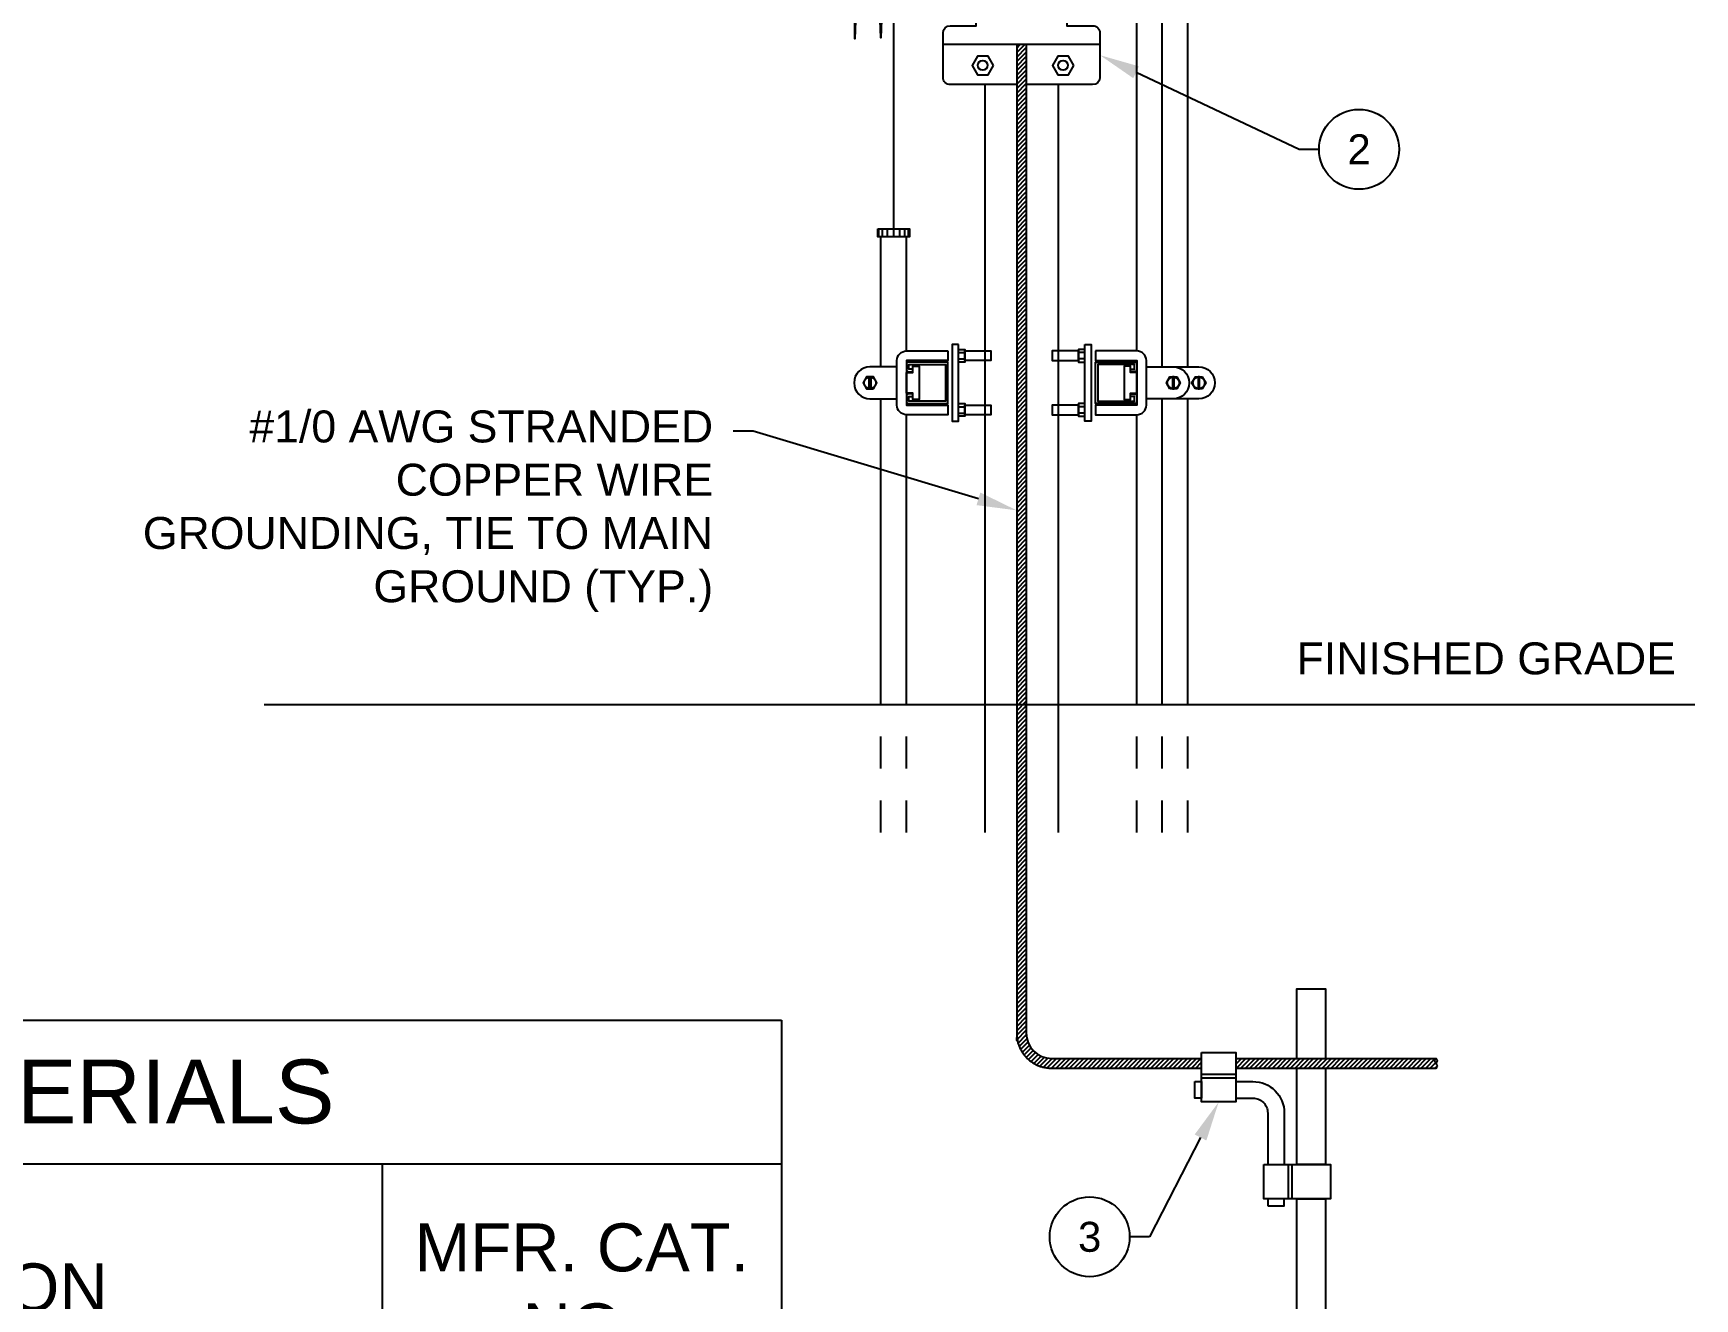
# Model space of a CAD drawing. Header units: feet. Extents: x 0.3 to 98.5, y -18.6 to 31.5.
# Drawn here: x 3.58 to 8.78, y -14.88 to -10.92 of the extents above; entities that cross this region are included whole.
import ezdxf
from ezdxf import colors
from ezdxf.entities.mleader import LeaderData, LeaderLine
from ezdxf.enums import TextEntityAlignment as Align
from ezdxf.math import Vec2, Vec3

# ---------------------------------------------------------------- set-up
doc = ezdxf.new("R2010")
doc.units = ezdxf.units.FT
doc.header["$MEASUREMENT"] = 0
doc.linetypes.add('HIDDEN', pattern=[0.375, 0.25, -0.125])
doc.layers.add('E-DETL', color=1, linetype='Continuous')
doc.layers.add('G-ANNO-TEXT', color=1, linetype='Continuous')
doc.styles.add('NEI-A', font='arial.ttf')
doc.styles.get("Standard").update_dxf_attribs({"font": 'arial.ttf'})

# ---------------------------------------------------------------- blocks, each defined once
blk = doc.blocks.new('_TagCircle')
at = {"color": 0, "linetype": 'ByBlock', "lineweight": -2, "transparency": 16777216}
blk.add_circle((0, 0), 0.125, dxfattribs=at)
at = {"color": 0, "transparency": 16777216, "style": 'NEI-A'}
blk.add_attdef('TAGNUMBER', text='', height=0.09375, dxfattribs=at).set_placement((0, -0.046875), align=Align.CENTER)
blk = doc.blocks.new('*T31')
at = {"layer": 'G-ANNO-TEXT', "color": 0, "linetype": 'ByBlock', "lineweight": -2, "transparency": 16777216}
for p, q in [((0, 0), (5.5, 0)), ((0, 0), (0, -3.169995116264747)), ((5.5, 0), (5.5, -3.169995116264747)), ((0, -0.4499999999999993), (5.5, -0.4499999999999993)), ((0.55, -0.4499999999999993), (0.55, -3.169995116264747)), ((1.1, -0.4499999999999993), (1.1, -3.169995116264747)), ((4.25, -0.4499999999999993), (4.25, -3.169995116264747)), ((0, -1.225218281036835), (5.5, -1.225218281036835)), ((0, -1.780325147794452), (5.5, -1.780325147794452)), ((0, -2.195014611338376), (5.5, -2.195014611338376)), ((0, -2.755305652720821), (5.5, -2.755305652720821)), ((0, -3.169995116264747), (5.5, -3.169995116264747))]:
    blk.add_line(p, q, dxfattribs=at)
at = {"layer": 'G-ANNO-TEXT', "color": 0, "transparency": 16777216, "attachment_point": 5, "style": 'NEI-A'}
for s, insert, char_height, width in [('BILL OF MATERIALS', (2.75, -0.2250000000000014), 0.2, 5.38), ('ITEM\\PNO.', (0.275, -0.837609140518417), 0.15, 0.43), ('MFR. CAT. NO.', (4.875, -0.837609140518417), 0.15, 1.13), ('QTY.', (0.8250000000000002, -0.837609140518417), 0.15, 0.43), ('DESCRIPTION', (2.675, -0.837609140518417), 0.15, 3.03), ('BY MET STATION VENDER', (4.875, -1.502771714415644), 0.1, 1.13), ('1', (0.275, -1.502771714415644), 0.1, 0.43), ('1', (0.8250000000000002, -1.502771714415644), 0.1, 0.43), ('ONE HOLE GROUND LUG', (2.675, -1.502771714415644), 0.1, 3.03), ("BURNDY\\P'GAR' SERIES", (4.875, -1.987669879566415), 0.1, 1.13), ('2', (0.275, -1.987669879566415), 0.1, 0.43), ('1', (0.8250000000000002, -1.987669879566415), 0.1, 0.43), ('POST GROUNDING CONNECTOR', (2.675, -1.987669879566415), 0.1, 3.03), ('\\A1;IRREVERSIBLE COMPRESSION GROUND\\PTAP CONNECTOR TO GROUND ROD\\PGAUGE RANGE: #2 AWG - 250KCMIL', (2.675, -2.475160132029597), 0.1, 3.03), ("BURNDY\\P'YGLR29C34'", (4.875, -2.475160132029597), 0.1, 1.13), ('3', (0.275, -2.475160132029597), 0.1, 0.43), ('1', (0.8250000000000002, -2.475160132029597), 0.1, 0.43), ('\\A1;COPPER CLAD GROUND ROD \\P5/8" DIA. x 10\'-0" LONG', (2.675, -2.962650384492783), 0.1, 3.03), ("ERICO\\P'613400'", (4.875, -2.962650384492783), 0.1, 1.13), ('4', (0.275, -2.962650384492783), 0.1, 0.43), ('1', (0.8250000000000002, -2.962650384492783), 0.1, 0.43)]:
    blk.add_mtext(s, dxfattribs=dict(at, insert=insert, char_height=char_height, width=width))
blk = doc.blocks.new('MET STATION - GND ROD')
at = {"layer": 'E-DETL', "linetype": 'Continuous'}
h = blk.add_hatch(dxfattribs=at)
h.set_pattern_fill('ANSI31', color=3)
h.set_pattern_definition([(45, (0, 0), (-0.08838834764831845, 0.08838834764831845), [])])
edge = h.paths.add_edge_path()
edge.add_spline(control_points=[(9.784987999998961, 6.523496711655747), (9.784987999998961, 12.98585385700698), (9.784987999998961, 19.44821100235821), (9.784987999998961, 25.91056814770945)], knot_values=[8.062550330305477, 8.062550330305477, 8.062550330305477, 8.062550330305477, 8.562550330305477, 8.562550330305477, 8.562550330305477, 8.562550330305477], weights=[1, 1, 1, 1], degree=3, periodic=0)
edge.add_spline(control_points=[(9.784987999998961, 25.91056814770945), (9.659987999998961, 25.91056814770945), (9.534987999998961, 25.91056814770945), (9.409987999998961, 25.91056814770945)], knot_values=[0, 0, 0, 0, 1, 1, 1, 1], weights=[1, 1, 1, 1], degree=3, periodic=0)
edge.add_spline(control_points=[(9.409987999998961, 25.91056814770945), (9.409987999998961, 19.44821100235822), (9.409987999998961, 12.98585385700699), (9.409987999998961, 6.523496711655752)], knot_values=[1, 1, 1, 1, 1.5, 1.5, 1.5, 1.5], weights=[1, 1, 1, 1], degree=3, periodic=0)
edge.add_spline(control_points=[(9.409987999998961, 6.523496711655752), (9.409987999998961, 4.3489978077705), (9.409987999998961, 2.174498903885247), (9.409987999998961, -5.10702591327572e-15)], knot_values=[1.5, 1.5, 1.5, 1.5, 1.668243479505733, 1.668243479505733, 1.668243479505733, 1.668243479505733], weights=[1, 1, 1, 1], degree=3, periodic=0)
edge.add_line((9.409987999998961, 0), (9.784987999998961, 0))
edge.add_spline(control_points=[(9.784987999998961, 8.43769498715119e-15), (9.784987999998961, 2.174498903885255), (9.784987999998961, 4.348997807770502), (9.784987999998961, 6.523496711655747)], knot_values=[7.894306850799745, 7.894306850799745, 7.894306850799745, 7.894306850799745, 8.062550330305477, 8.062550330305477, 8.062550330305477, 8.062550330305477], weights=[1, 1, 1, 1], degree=3, periodic=0)
edge = h.paths.add_edge_path()
edge.add_line((9.784987999998961, -8.881784197001252e-16), (9.409987999998961, -8.881784197001252e-16))
edge.add_spline(control_points=[(9.409987999998961, -5.10702591327572e-15), (9.409987999998961, -4.287858241465986), (9.409987999998961, -8.575716482931966), (9.409987999998961, -12.86357472439795)], knot_values=[1.668243479505733, 1.668243479505733, 1.668243479505733, 1.668243479505733, 2, 2, 2, 2], weights=[1, 1, 1, 1], degree=3, periodic=0)
edge.add_spline(control_points=[(9.409987999998961, -12.86357472439795), (9.409301104299704, -12.90785315417665), (9.410783293552006, -12.95224207053198), (9.41446903948385, -12.99663174004882)], knot_values=[2, 2, 2, 2, 2.100113752364441, 2.100113752364441, 2.100113752364441, 2.100113752364441], weights=[1, 0.9934069758029112, 0.9876380796304585, 0.9826933114826418], degree=3, periodic=0)
edge.add_spline(control_points=[(9.41446903948385, -12.99663174004882), (9.420067735298721, -13.06406022305961), (9.430711140520517, -13.13107571508328), (9.446425115563331, -13.19728516388108)], knot_values=[2.100113752364441, 2.100113752364441, 2.100113752364441, 2.100113752364441, 2.250284380911102, 2.250284380911102, 2.250284380911102, 2.250284380911102], weights=[0.9826933114826418, 0.9752761592609169, 0.9697132950946232, 0.9660047189837607], degree=3, periodic=0)
edge.add_spline(control_points=[(9.446425115563331, -13.19728516388108), (9.456968301274012, -13.24170794758635), (9.469751801690586, -13.28557938163235), (9.484754257181924, -13.32878376737722)], knot_values=[2.250284380911102, 2.250284380911102, 2.250284380911102, 2.250284380911102, 2.350398133275544, 2.350398133275544, 2.350398133275544, 2.350398133275544], weights=[0.9660047189837607, 0.9635323349098524, 0.96188407886058, 0.9610599508359439], degree=3, periodic=0)
edge.add_spline(control_points=[(9.484754257181924, -13.32878376737722), (9.492265137744337, -13.35041375863361), (9.50032289135065, -13.37184865879216), (9.508922684345034, -13.39307454778951)], knot_values=[2.350398133275544, 2.350398133275544, 2.350398133275544, 2.350398133275544, 2.400455009457764, 2.400455009457764, 2.400455009457764, 2.400455009457764], weights=[0.9610599508359439, 0.9606478868236258, 0.9604418548174667, 0.9604418548174667], degree=3, periodic=0)
edge.add_spline(control_points=[(9.508922684345034, -13.39307454778951), (9.51752247733942, -13.41430043678685), (9.526656932065077, -13.4352991051935), (9.536319829927235, -13.45605719406217)], knot_values=[2.400455009457764, 2.400455009457764, 2.400455009457764, 2.400455009457764, 2.450511885639985, 2.450511885639985, 2.450511885639985, 2.450511885639985], weights=[0.9604418548174667, 0.9604418548174667, 0.9606478868236258, 0.9610599508359439], degree=3, periodic=0)
edge.add_spline(control_points=[(9.536319829927235, -13.45605719406217), (9.555620788568474, -13.49752001613074), (9.576979235722662, -13.53791726038471), (9.600329974929561, -13.57715098892976)], knot_values=[2.450511885639985, 2.450511885639985, 2.450511885639985, 2.450511885639985, 2.550625638004426, 2.550625638004426, 2.550625638004426, 2.550625638004426], weights=[0.9610599508359439, 0.96188407886058, 0.9635323349098521, 0.9660047189837604], degree=3, periodic=0)
edge.add_spline(control_points=[(9.56683395877158, -13.51749165337377), (9.556148331693269, -13.4972798601806), (9.545974445213508, -13.4767974900856), (9.536319829927237, -13.45605719406217)], knot_values=[1.450511885639985, 1.450511885639985, 1.450511885639985, 1.450511885639985, 1.500568761822206, 1.500568761822206, 1.500568761822206, 1.500568761822206], weights=[0.962914238891375, 0.9620901108667389, 0.9614720148482618, 0.9610599508359438], degree=3, periodic=0)
edge.add_spline(control_points=[(9.600329974929561, -13.57715098892976), (9.576979235722662, -13.53791726038471), (9.555620788568474, -13.49752001613074), (9.536319829927235, -13.45605719406217)], knot_values=[2.450511885639985, 2.450511885639985, 2.450511885639985, 2.450511885639985, 2.550625638004426, 2.550625638004426, 2.550625638004426, 2.550625638004426], weights=[0.9660047189837604, 0.9635323349098521, 0.96188407886058, 0.9610599508359439], degree=3, periodic=0)
edge.add_spline(control_points=[(9.60032997492956, -13.57715098892976), (9.588669565390134, -13.55755926043927), (9.577501310506625, -13.53766887887559), (9.56683395877158, -13.51749165337377)], knot_values=[1.500568761822206, 1.500568761822206, 1.500568761822206, 1.500568761822206, 1.550625638004426, 1.550625638004426, 1.550625638004426, 1.550625638004426], weights=[0.9660047189837604, 0.9647685269468063, 0.9637383669160111, 0.962914238891375], degree=3, periodic=0)
edge.add_spline(control_points=[(9.536319829927235, -13.45605719406217), (9.555620788568474, -13.49752001613074), (9.576979235722662, -13.53791726038471), (9.600329974929561, -13.57715098892976)], knot_values=[2.450511885639985, 2.450511885639985, 2.450511885639985, 2.450511885639985, 2.550625638004426, 2.550625638004426, 2.550625638004426, 2.550625638004426], weights=[0.9610599508359439, 0.96188407886058, 0.9635323349098521, 0.9660047189837604], degree=3, periodic=0)
edge.add_spline(control_points=[(9.600329974929561, -13.57715098892976), (9.635132827046327, -13.63562646760495), (9.674137345925683, -13.69115128865717), (9.717051378622797, -13.74346124481883)], knot_values=[2.550625638004426, 2.550625638004426, 2.550625638004426, 2.550625638004426, 2.700796266551088, 2.700796266551088, 2.700796266551088, 2.700796266551088], weights=[0.9660047189837604, 0.9697132950946229, 0.9752761592609167, 0.9826933114826417], degree=3, periodic=0)
edge.add_spline(control_points=[(9.717051378622797, -13.74346124481883), (9.745302640463503, -13.77789805197768), (9.77513550930523, -13.81080052478524), (9.806448854458448, -13.84211386993846), (9.837762199611667, -13.87342721509168), (9.870664672419231, -13.90326008393341), (9.90510147957808, -13.93151134577411)], knot_values=[2.700796266551088, 2.700796266551088, 2.700796266551088, 2.700796266551088, 2.800910018915529, 2.800910018915529, 2.800910018915529, 2.90102377127997, 2.90102377127997, 2.90102377127997, 2.90102377127997], weights=[0.9826933114826417, 0.9876380796304584, 0.9934069758029112, 1, 0.9934069758029112, 0.9876380796304585, 0.9826933114826418], degree=3, periodic=0)
edge.add_spline(control_points=[(9.806448854458448, -13.84211386993846), (9.775135509305231, -13.81080052478524), (9.745302640463505, -13.77789805197768), (9.717051378622797, -13.74346124481883)], knot_values=[1.700796266551088, 1.700796266551118, 1.700796266551118, 1.700796266551118, 1.800910018915559, 1.800910018915559, 1.800910018915559, 1.800910018915559], weights=[1, 0.9934069758029112, 0.9876380796304584, 0.9826933114826417], degree=3, periodic=0)
edge.add_spline(control_points=[(9.90510147957808, -13.93151134577411), (9.870664672419231, -13.90326008393341), (9.837762199611667, -13.87342721509168), (9.806448854458448, -13.84211386993846), (9.77513550930523, -13.81080052478524), (9.745302640463503, -13.77789805197768), (9.717051378622797, -13.74346124481883)], knot_values=[2.700796266551088, 2.700796266551088, 2.700796266551088, 2.700796266551088, 2.80091001891553, 2.80091001891553, 2.80091001891553, 2.90102377127997, 2.90102377127997, 2.90102377127997, 2.90102377127997], weights=[0.9826933114826418, 0.9876380796304585, 0.9934069758029112, 1, 0.9934069758029112, 0.9876380796304584, 0.9826933114826417], degree=3, periodic=0)
edge.add_spline(control_points=[(9.806448854458448, -13.84211386993846), (9.775135509305231, -13.81080052478524), (9.745302640463505, -13.77789805197768), (9.717051378622797, -13.74346124481883)], knot_values=[1.700796266551088, 1.700796266551118, 1.700796266551118, 1.700796266551118, 1.800910018915559, 1.800910018915559, 1.800910018915559, 1.800910018915559], weights=[1, 0.9934069758029112, 0.9876380796304584, 0.9826933114826417], degree=3, periodic=0)
edge.add_spline(control_points=[(9.90510147957808, -13.93151134577411), (9.870664672419231, -13.90326008393341), (9.837762199611667, -13.87342721509168), (9.806448854458448, -13.84211386993846), (9.77513550930523, -13.81080052478524), (9.745302640463503, -13.77789805197768), (9.717051378622797, -13.74346124481883)], knot_values=[2.700796266551088, 2.700796266551088, 2.700796266551088, 2.700796266551088, 2.80091001891553, 2.80091001891553, 2.80091001891553, 2.90102377127997, 2.90102377127997, 2.90102377127997, 2.90102377127997], weights=[0.9826933114826418, 0.9876380796304585, 0.9934069758029112, 1, 0.9934069758029112, 0.9876380796304584, 0.9826933114826417], degree=3, periodic=0)
edge.add_spline(control_points=[(9.90510147957808, -13.93151134577412), (9.870664672419244, -13.90326008393342), (9.83776219961168, -13.87342721509169), (9.806448854458457, -13.84211386993847)], knot_values=[1.800910018915528, 1.800910018915528, 1.800910018915528, 1.800910018915528, 1.90102377127994, 1.90102377127997, 1.90102377127997, 1.90102377127997], weights=[0.9826933114826416, 0.9876380796304567, 0.9934069758029093, 0.999999999999998], degree=3, periodic=0)
edge.add_spline(control_points=[(9.90510147957808, -13.93151134577411), (9.870664672419231, -13.90326008393341), (9.837762199611667, -13.87342721509168), (9.806448854458448, -13.84211386993846), (9.77513550930523, -13.81080052478524), (9.745302640463503, -13.77789805197768), (9.717051378622797, -13.74346124481883)], knot_values=[2.700796266551088, 2.700796266551088, 2.700796266551088, 2.700796266551088, 2.80091001891553, 2.80091001891553, 2.80091001891553, 2.90102377127997, 2.90102377127997, 2.90102377127997, 2.90102377127997], weights=[0.9826933114826418, 0.9876380796304585, 0.9934069758029112, 1, 0.9934069758029112, 0.9876380796304584, 0.9826933114826417], degree=3, periodic=0)
edge.add_spline(control_points=[(9.90510147957808, -13.93151134577412), (9.870664672419244, -13.90326008393342), (9.83776219961168, -13.87342721509169), (9.806448854458457, -13.84211386993847)], knot_values=[1.800910018915528, 1.800910018915528, 1.800910018915528, 1.800910018915528, 1.90102377127994, 1.90102377127997, 1.90102377127997, 1.90102377127997], weights=[0.9826933114826416, 0.9876380796304567, 0.9934069758029093, 0.999999999999998], degree=3, periodic=0)
edge.add_spline(control_points=[(9.717051378622797, -13.74346124481883), (9.745302640463503, -13.77789805197768), (9.77513550930523, -13.81080052478524), (9.806448854458448, -13.84211386993846), (9.837762199611667, -13.87342721509168), (9.870664672419231, -13.90326008393341), (9.90510147957808, -13.93151134577411)], knot_values=[2.700796266551088, 2.700796266551088, 2.700796266551088, 2.700796266551088, 2.800910018915529, 2.800910018915529, 2.800910018915529, 2.90102377127997, 2.90102377127997, 2.90102377127997, 2.90102377127997], weights=[0.9826933114826417, 0.9876380796304584, 0.9934069758029112, 1, 0.9934069758029112, 0.9876380796304585, 0.9826933114826418], degree=3, periodic=0)
edge.add_spline(control_points=[(9.90510147957808, -13.93151134577411), (9.957411435739742, -13.97442537847123), (10.01293625679196, -14.01342989735058), (10.07141173546714, -14.04823274946735)], knot_values=[2.90102377127997, 2.90102377127997, 2.90102377127997, 2.90102377127997, 3.051194399826632, 3.051194399826632, 3.051194399826632, 3.051194399826632], weights=[0.9826933114826418, 0.9752761592609169, 0.9697132950946231, 0.9660047189837606], degree=3, periodic=0)
edge.add_spline(control_points=[(10.07141173546714, -14.04823274946735), (10.1106454640122, -14.07158348867425), (10.15104270826617, -14.09294193582844), (10.19250553033474, -14.11224289446967)], knot_values=[2.051194399826632, 2.051194399826632, 2.051194399826632, 2.051194399826632, 2.151308152191073, 2.151308152191073, 2.151308152191073, 2.151308152191073], weights=[0.9660047189837604, 0.9635323349098521, 0.96188407886058, 0.9610599508359439], degree=3, periodic=0)
edge.add_spline(control_points=[(10.13107107101673, -14.08172876562194), (10.1108938455171, -14.07106141388792), (10.09100346395556, -14.05989315900554), (10.07141173546714, -14.04823274946735)], knot_values=[3.051194399826632, 3.051194399826632, 3.051194399826632, 3.051194399826632, 3.101251276003555, 3.101251276003555, 3.101251276003555, 3.101251276003555], weights=[0.9629142388916369, 0.9637383669162294, 0.9647685269469373, 0.9660047189837606], degree=3, periodic=0)
edge.add_spline(control_points=[(10.19250553033474, -14.11224289446967), (10.15104270826617, -14.09294193582844), (10.1106454640122, -14.07158348867425), (10.07141173546714, -14.04823274946735)], knot_values=[2.051194399826632, 2.051194399826632, 2.051194399826632, 2.051194399826632, 2.151308152191073, 2.151308152191073, 2.151308152191073, 2.151308152191073], weights=[0.9610599508359439, 0.96188407886058, 0.9635323349098521, 0.9660047189837604], degree=3, periodic=0)
edge.add_spline(control_points=[(10.19250553033474, -14.11224289446968), (10.17176523430912, -14.10258827918238), (10.15128286421198, -14.09241439270149), (10.13107107101673, -14.08172876562194)], knot_values=[3.101251276003555, 3.101251276003555, 3.101251276003555, 3.101251276003555, 3.151308152191073, 3.151308152191073, 3.151308152191073, 3.151308152191073], weights=[0.961059950835944, 0.9614720148483056, 0.9620901108668699, 0.9629142388916369], degree=3, periodic=0)
edge.add_spline(control_points=[(10.07141173546714, -14.04823274946735), (10.1106454640122, -14.07158348867425), (10.15104270826617, -14.09294193582844), (10.19250553033474, -14.11224289446967)], knot_values=[2.051194399826632, 2.051194399826632, 2.051194399826632, 2.051194399826632, 2.151308152191073, 2.151308152191073, 2.151308152191073, 2.151308152191073], weights=[0.9660047189837604, 0.9635323349098521, 0.96188407886058, 0.9610599508359439], degree=3, periodic=0)
edge.add_spline(control_points=[(10.19250553033474, -14.11224289446968), (10.21326361920342, -14.12190579233184), (10.23426228761006, -14.13104024705749), (10.2554881766074, -14.13964004005187)], knot_values=[3.151308152191073, 3.151308152191073, 3.151308152191073, 3.151308152191073, 3.201365028373294, 3.201365028373294, 3.201365028373294, 3.201365028373294], weights=[0.961059950835944, 0.9606478868236259, 0.9604418548174668, 0.9604418548174668], degree=3, periodic=0)
edge.add_spline(control_points=[(10.2554881766074, -14.13964004005187), (10.27671406560475, -14.14823983304626), (10.2981489657633, -14.15629758665257), (10.31977895701969, -14.16380846721499)], knot_values=[3.201365028373294, 3.201365028373294, 3.201365028373294, 3.201365028373294, 3.251421904555515, 3.251421904555515, 3.251421904555515, 3.251421904555515], weights=[0.9604418548174668, 0.9604418548174668, 0.9606478868236259, 0.961059950835944], degree=3, periodic=0)
edge.add_spline(control_points=[(10.31977895701969, -14.16380846721499), (10.36298334276455, -14.17881092270632), (10.40685477681056, -14.1915944231229), (10.45127756051583, -14.20213760883358)], knot_values=[3.251421904555515, 3.251421904555515, 3.251421904555515, 3.251421904555515, 3.351535656919956, 3.351535656919956, 3.351535656919956, 3.351535656919956], weights=[0.961059950835944, 0.96188407886058, 0.9635323349098521, 0.9660047189837604], degree=3, periodic=0)
edge.add_spline(control_points=[(10.45127756051583, -14.20213760883358), (10.51748700931362, -14.21785158387639), (10.5845025013373, -14.22849498909819), (10.65193098434809, -14.23409368491306)], knot_values=[3.351535656919956, 3.351535656919956, 3.351535656919956, 3.351535656919956, 3.501706285466617, 3.501706285466617, 3.501706285466617, 3.501706285466617], weights=[0.9660047189837604, 0.9697132950946229, 0.9752761592609167, 0.9826933114826417], degree=3, periodic=0)
edge.add_spline(control_points=[(10.65193098434809, -14.23409368491306), (10.69632065386493, -14.2377794308449), (10.74070957022026, -14.2392616200972), (10.78498799999896, -14.23857472439795)], knot_values=[3.501706285466617, 3.501706285466617, 3.501706285466617, 3.501706285466617, 3.601820037831058, 3.601820037831058, 3.601820037831058, 3.601820037831058], weights=[0.9826933114826417, 0.9876380796304582, 0.9934069758029112, 1], degree=3, periodic=0)
edge.add_spline(control_points=[(10.78498799999896, -14.23857472439795), (11.7644701215339, -14.23857472439795), (12.74395224306884, -14.23857472439795), (13.72343436460378, -14.23857472439795)], knot_values=[3.601820037831058, 3.601820037831058, 3.601820037831058, 3.601820037831058, 3.796787020670819, 3.796787020670819, 3.796787020670819, 3.796787020670819], weights=[1, 1, 1, 1], degree=3, periodic=0)
edge.add_spline(control_points=[(13.72343436460378, -14.23857472439795), (14.70291648613872, -14.23857472439795), (15.68239860767366, -14.23857472439795), (16.6618807292086, -14.23857472439795)], knot_values=[3.796787020670819, 3.796787020670819, 3.796787020670819, 3.796787020670819, 3.991754003510581, 3.991754003510581, 3.991754003510581, 3.991754003510581], weights=[1, 1, 1, 1], degree=3, periodic=0)
edge.add_spline(control_points=[(16.6618807292086, -14.23857472439795), (16.6618807292086, -14.11357472439795), (16.6618807292086, -13.98857472439795), (16.6618807292086, -13.86357472439795)], knot_values=[3.991754003510581, 3.991754003510581, 3.991754003510581, 3.991754003510581, 4.991754003510581, 4.991754003510581, 4.991754003510581, 4.991754003510581], weights=[1, 1, 1, 1], degree=3, periodic=0)
edge.add_spline(control_points=[(16.6618807292086, -13.86357472439795), (15.68239860767366, -13.86357472439795), (14.70291648613872, -13.86357472439795), (13.72343436460378, -13.86357472439795)], knot_values=[4.991754003510581, 4.991754003510581, 4.991754003510581, 4.991754003510581, 5.491754003510581, 5.491754003510581, 5.491754003510581, 5.491754003510581], weights=[1, 1, 1, 1], degree=3, periodic=0)
edge.add_spline(control_points=[(13.72343436460378, -13.86357472439795), (12.74395224306885, -13.86357472439795), (11.7644701215339, -13.86357472439795), (10.78498799999896, -13.86357472439795)], knot_values=[5.491754003510581, 5.491754003510581, 5.491754003510581, 5.491754003510581, 5.991754003510581, 5.991754003510581, 5.991754003510581, 5.991754003510581], weights=[1, 1, 1, 0.9999999999999999], degree=3, periodic=0)
edge.add_arc((10.78498799999896, -12.86357472439795), 1, 180, 270.0000000000001, ccw=False)
edge.add_spline(control_points=[(9.784987999998961, -12.86357472439795), (9.784987999998961, -8.575716482931965), (9.784987999998961, -4.287858241465978), (9.784987999998961, 8.43769498715119e-15)], knot_values=[7.562550330305477, 7.562550330305477, 7.562550330305477, 7.562550330305477, 7.894306850799745, 7.894306850799745, 7.894306850799745, 7.894306850799745], weights=[1, 1, 1, 1], degree=3, periodic=0)
edge = h.paths.add_edge_path()
edge.add_spline(control_points=[(25.85649560505751, -13.86420790460175), (25.83309767882031, -13.86420790460208), (25.78630182634599, -13.97116985311502), (25.83309767882045, -14.02465082737154), (25.85649560505772, -14.05139131449985), (25.87989353129498, -14.07813180162816), (25.92668938376951, -14.13161277588476), (25.87989353129498, -14.23857472439796), (25.85649560505772, -14.23857472439795)], knot_values=[3.601820037831059, 3.601820037831126, 3.601820037831126, 3.601820037831126, 3.624676772154712, 3.647533506478365, 3.647533506478365, 3.647533506478365, 3.670390240802017, 3.69324697512567, 3.69324697512567, 3.69324697512567, 3.69324697512567], weights=[1, 1, 1, 1, 1, 1, 1, 1, 1], degree=3, periodic=0)
edge.add_line((25.84885080538419, -13.86357472439795), (18.00476126149509, -13.86357472439795))
edge.add_line((18.00476126149509, -13.86357472439795), (18.00476126149509, -14.23857472439795))
edge.add_spline(control_points=[(18.00476126149508, -14.23857472439795), (18.80024994934026, -14.23857472439795), (19.59573863718544, -14.23857472439795), (20.39122732503062, -14.23857472439795)], knot_values=[3.080854614244158, 3.080854614244158, 3.080854614244158, 3.080854614244158, 3.239197503759372, 3.239197503759372, 3.239197503759372, 3.239197503759372], weights=[1, 1, 1, 1], degree=3, periodic=0)
edge.add_spline(control_points=[(20.39122732503062, -14.23857472439795), (20.76622732503062, -14.23857472439795), (21.14122732503063, -14.23857472439795), (21.51622732503063, -14.23857472439795)], knot_values=[3.239197503759372, 3.239197503759372, 3.239197503759372, 3.239197503759372, 3.313841662093101, 3.313841662093101, 3.313841662093101, 3.313841662093101], weights=[1, 1, 1, 1], degree=3, periodic=0)
edge.add_spline(control_points=[(21.51622732503063, -14.23857472439795), (22.96298341837299, -14.23857472439795), (24.40973951171535, -14.23857472439795), (25.85649560505772, -14.23857472439795)], knot_values=[3.313841662093101, 3.313841662093101, 3.313841662093101, 3.313841662093101, 3.601820037831058, 3.601820037831058, 3.601820037831058, 3.601820037831058], weights=[1, 1, 1, 1], degree=3, periodic=0)
for points in [[(4.586487999999904, 18.66572542050692), (4.586487999999904, 39.7625257069713), (4.07587606539481, 26.16272106307764), (3.56670158633277, 39.72424004767436), (3.056089651727675, 26.12443540378052), (3.056089651727676, 43.35587166098818)], [(14.11902338185862, 13.88080623405579), (14.11902338185863, 31.36693937063249)], [(15.12001952679634, 13.25581813900487), (15.11902338033802, 31.31924004173338)], [(16.12001952527574, 13.25587328616703), (16.11902337881742, 31.31929518889554)], [(6.522514683930666, 25.91056814770945), (12.67246131606859, 25.91056814770945)], [(8.159987999999402, 24.32431539455626), (8.159987999999402, -5)], [(11.03498799999986, 24.32431539455626), (11.03498799999986, -5)], [(4.009063292180131, 18.36140198593352), (4.009063292180131, 18.66572542050692)], [(4.086488000000358, 13.25581813900487), (4.086488000000359, 18.36140198593352)], [(4.144546261757555, 18.36140198593352), (4.144546261757555, 18.66572542050692)], [(4.347310854771409, 18.36140198593352), (4.347310854771409, 18.66572542050692)], [(4.586487999999904, 18.36140198593352), (4.586487999999904, 18.66572542050692)], [(4.825665145227036, 18.36140198593352), (4.825665145227036, 18.66572542050692)], [(5.028429738240889, 18.36140198593352), (5.028429738240889, 18.66572542050692)], [(5.086487999999449, 13.88080623405579), (5.086487999999449, 18.36140198593352)], [(5.163912707819677, 18.36140198593352), (5.163912707819677, 18.66572542050692)], [(7.125154966144223, 13.81831813900504), (7.375154966144677, 13.81831813900504)], [(12.08035641571385, 13.81831813900504), (11.8303564157134, 13.81831813900504)], [(7.125154966144223, 13.56831813900509), (7.375154966144677, 13.56831813900509)], [(12.08035641571385, 13.56831813900509), (11.8303564157134, 13.56831813900509)], [(4.086488000000356, -4.440892098500626e-16), (4.086488000000358, 12.00581813900482)], [(15.12001952679633, -1.77635683940025e-15), (15.12001952679633, 12.00581813900481)], [(16.12273662518077, -1.77635683940025e-15), (16.12273662518077, 12.00581813900481)], [(5.086487999999445, -4.440892098500626e-16), (5.086487999999446, 11.38083004395442)], [(7.125154966144223, 11.69331813900509), (7.375154966144677, 11.69331813900509)], [(7.125154966144223, 11.44331813900515), (7.375154966144677, 11.44331813900515)], [(12.08035641571385, 11.69331813900509), (11.8303564157134, 11.69331813900509)], [(12.08035641571385, 11.44331813900515), (11.8303564157134, 11.44331813900515)], [(14.11902338185862, -1.77635683940025e-15), (14.11902338185862, 11.38083004395442)], [(36, -4.408728476930472e-15), (-20.10176961042998, 2.461756781061062e-15)], [(20.39122732503063, -13.86357472439795), (20.39122732503063, -11.13287832252865), (21.51622732503063, -11.13287832252865), (21.51622732503063, -13.86357472439795)], [(18.00476126149509, -13.86357472439795), (25.85649560505772, -13.86357472439795), (25.85649560505772, -13.86420790460175)], [(21.51622732503063, -14.23857472439795), (21.51622732503063, -18.02519795818972), (20.39122732503063, -18.02519795818972), (20.39122732503063, -14.23857472439795)], [(16.66160284246808, -14.472262235185), (18.00476126149513, -14.472262235185)], [(16.66160284246808, -14.61756577306566), (18.00476126149509, -14.61756577306566)], [(20.05211328680128, -18.02492007144921), (20.05211328680128, -19.36608465311141)], [(20.19741682468194, -18.02519795818972), (20.19741682468194, -19.36807849047621)]]:
    blk.add_lwpolyline(points, dxfattribs=at)
at = {"layer": 'E-DETL', "linetype": 'Continuous', "flags": 128}
blk.add_lwpolyline([(9.409987999998961, 24.32431539455626), (6.812923537882824, 24.32431539455626, -0.4142135623741291), (6.522884475384188, 24.61435445705592), (6.522884475384188, 26.34317748283672, -0.4142135623720615), (6.812923537882824, 26.63321654533637), (7.815767845834642, 26.63321654533637), (7.815767845834642, 27.01883238547902), (8.78722617342143, 27.01883238547907), (8.78722617342143, 26.91588716894079), (10.41077287171126, 26.91588716894079), (10.41077287171126, 27.01883238547907), (11.38223119929805, 27.01883238547907), (11.38223119929805, 26.63321654533637), (12.38507550724987, 26.63321654533637, -0.4142135623741284), (12.6751145697485, 26.34317748283672), (12.6751145697485, 24.61435445705592, -0.4142135623720619), (12.38507550724987, 24.32431539455626), (9.784987999998961, 24.32431539455626)], format="xyb", dxfattribs=at)
at = {"layer": 'E-DETL', "linetype": 'Continuous'}
for points in [[(8.500758485034993, 25.0742512826618), (8.291759892089402, 25.43624746436529), (7.873762706199585, 25.43624746436529), (7.664764113253995, 25.0742512826618), (7.873762706199585, 24.71225510095899), (8.291759892089402, 24.71225510095899)], [(11.65042463093729, 25.0742512826618), (11.4414260379917, 25.43624746436529), (11.02342885210189, 25.43624746436529), (10.8144302591563, 25.0742512826618), (11.02342885210189, 24.71225510095899), (11.4414260379917, 24.71225510095899)], [(3.961487999999449, 18.66572542050692), (5.211488000000359, 18.66572542050692), (5.211488000000359, 18.36140198593352), (3.961487999999449, 18.36140198593352)], [(7.125154966143349, 14.1308181390051), (6.876487999998993, 14.1308181390051), (6.876487999998993, 11.1308181390051), (7.125154966143349, 11.1308181390051)], [(7.125154966144223, 13.94331813900509), (7.375154966144677, 13.94331813900509), (7.375154966144677, 13.44331813900504), (7.125154966144223, 13.44331813900504)], [(7.375154966144677, 13.88081813900515), (8.400779966144896, 13.88081813900515), (8.400779966144896, 13.50581813900515), (7.375154966144677, 13.50581813900515)], [(11.8303564157134, 13.88081813900515), (10.80473141571318, 13.88081813900515), (10.80473141571318, 13.50581813900515), (11.8303564157134, 13.50581813900515)], [(12.08035641571385, 13.94331813900509), (11.8303564157134, 13.94331813900509), (11.8303564157134, 13.44331813900504), (12.08035641571385, 13.44331813900504)], [(12.08035641571472, 14.1308181390051), (12.32902338185907, 14.1308181390051), (12.32902338185907, 11.1308181390051), (12.08035641571472, 11.1308181390051)], [(5.086487999999449, 13.03706695923609), (5.336487999998539, 13.03706695923609), (5.336487999998539, 13.28670203927805), (5.583770901615011, 13.28670203927805), (5.583770901615011, 11.97493423873198), (5.336487999998539, 11.97493423873198), (5.336487999998539, 12.22456813900504), (5.086487999999449, 12.22456813900504)], [(14.11902338185863, 13.03706695923609), (13.86902338185953, 13.03706695923609), (13.86902338185953, 13.28670203927805), (13.62174048024306, 13.28670203927805), (13.62174048024306, 11.97493423873198), (13.86902338185953, 11.97493423873198), (13.86902338185953, 12.22456813900504), (14.11902338185863, 12.22456813900504)], [(3.627013790977202, 12.86414313900477), (3.685962209021767, 12.86414313900477), (3.685962209021767, 12.39749313900475), (3.627013790977202, 12.39749313900475)], [(15.57849759088087, 12.86414313900477), (15.51954917283631, 12.86414313900477), (15.51954917283631, 12.39749313900475), (15.57849759088087, 12.39749313900475)], [(16.58121468926531, 12.86414313900477), (16.52226627122074, 12.86414313900477), (16.52226627122074, 12.39749313900475), (16.58121468926531, 12.39749313900475)], [(7.125154966144223, 11.81831813900515), (7.375154966144677, 11.81831813900515), (7.375154966144677, 11.31831813900509), (7.125154966144223, 11.31831813900509)], [(7.375154966144677, 11.75581813900504), (8.400779966144896, 11.75581813900504), (8.400779966144896, 11.38081813900504), (7.375154966144677, 11.38081813900504)], [(11.8303564157134, 11.75581813900504), (10.80473141571318, 11.75581813900504), (10.80473141571318, 11.38081813900504), (11.8303564157134, 11.38081813900504)], [(12.08035641571385, 11.81831813900515), (11.8303564157134, 11.81831813900515), (11.8303564157134, 11.31831813900509), (12.08035641571385, 11.31831813900509)], [(16.6618807292086, -13.63034347810682), (18.00476126149509, -13.63034347810682), (18.00476126149509, -15.56586859580941), (16.6618807292086, -15.56586859580941)], [(16.39286849337286, -14.76623725958484), (16.6618807292086, -14.76623725958484), (16.6618807292086, -15.41719710929022), (16.39286849337286, -15.41719710929022)], [(19.10381046405754, -18.02519795818972), (21.71003782537944, -18.02519795818972), (21.71003782537944, -19.36807849047621), (19.10381046405754, -19.36807849047621)], [(19.25248195057672, -19.63709072631196), (19.9034418002821, -19.63709072631196), (19.9034418002821, -19.36807849047621), (19.25248195057672, -19.36807849047621)], [(20.39122732503063, -19.36807849047621), (21.51622732503063, -19.36807849047621), (21.51622732503063, -45.52145029932247), (20.92735640879704, -46.13660604287982), (20.39122732503063, -45.52834555136421)]]:
    blk.add_lwpolyline(points, close=True, dxfattribs=at)
for points in [[(9.784987999998961, 25.91056814770945), (9.784987999998961, -12.86357472439795, 0.414213562373095), (10.78498799999896, -13.86357472439795), (16.6618807292086, -13.86357472439795)], [(18.00476126149509, -14.76623725958484), (18.67126779905406, -14.76623725958484, -0.4142135623730963), (19.9034418002821, -15.99841126081287), (19.9034418002821, -18.02519795818972)], [(18.00476126149509, -15.41719710929022), (18.67126779905406, -15.41719710929022, -0.4142135623730951), (19.25248195057672, -15.99841126081287), (19.25248195057672, -18.02519795818972)]]:
    blk.add_lwpolyline(points, format="xyb", dxfattribs=at)
for points in [[(6.711487999998994, 13.88081813900516), (6.711487999998994, 13.50581813900516), (5.086487999999449, 13.50581813900516), (5.086487999999449, 11.75581813900505), (6.711487999998994, 11.75581813900505), (6.711487999998994, 11.38081813900505), (5.089487999999449, 11.38081813900505, -0.414213562373095), (4.711487999999449, 11.75881813900505), (4.711487999999449, 13.50281813900516, -0.414213562373095), (5.089487999999449, 13.88081813900516)], [(12.49402338185908, 13.88081813900516), (12.49402338185908, 13.50581813900516), (14.11902338185863, 13.50581813900516), (14.11902338185863, 11.75581813900505), (12.49402338185908, 11.75581813900505), (12.49402338185908, 11.38081813900505), (14.11602338185862, 11.38081813900505, 0.414213562373095), (14.49402338185863, 11.75881813900505), (14.49402338185863, 13.50281813900516, 0.414213562373095), (14.11602338185862, 13.88081813900516)], [(4.711487999999449, 13.25581813900487), (3.656487999999484, 13.25581813900487, 0.9999999999999999), (3.656487999999484, 12.00581813900482), (4.711487999999449, 12.00581813900482)], [(14.49402338185863, 13.25581813900487), (15.54902338185859, 13.25581813900487, -0.9999999999999999), (15.54902338185859, 12.00581813900482), (14.49402338185863, 12.00581813900482)], [(14.49402338185863, 13.25581813900487), (16.55174048024303, 13.25581813900487, -0.9999999999999999), (16.55174048024303, 12.00581813900481), (14.49402338185863, 12.00581813900481)]]:
    blk.add_lwpolyline(points, format="xyb", close=True, dxfattribs=at)
at = {"layer": 'E-DETL', "linetype": 'Continuous', "flags": 128}
for points in [[(5.18028799999864, 12.09956813900516), (5.336487999998539, 12.09956813900516), (5.336487999998539, 12.19331813900516), (5.18028799999864, 12.19331813900465, 0.1989123673791867), (5.113961383923638, 12.16584475507995, 0.1989123673804322), (5.086487999999449, 12.09951813900494), (5.086487999999449, 11.91211813900469, 0.1989123673792615), (5.113961383923638, 11.84579152292969, 0.1989123673803824), (5.18028799999864, 11.81831813900516), (6.711487999998994, 11.81831813900516), (6.711487999998994, 13.44331813900504), (5.18028799999864, 13.4433181390047, 0.1989123673795006), (5.113961383923638, 13.41584475508, 0.1989123673799059), (5.086487999999449, 13.349518139005), (5.086487999999449, 13.16211813900475, 0.1989123673792707), (5.113961383923638, 13.09579152292974, 0.1989123673804073), (5.18028799999864, 13.06831813900504), (5.336487999998539, 13.06831813900504), (5.336487999998539, 13.16206813900504), (5.180237999999449, 13.16206813900504), (5.180237999999449, 13.34956813900504), (6.617737999998994, 13.34956813900504), (6.617737999998994, 11.91206813900516), (5.180237999999449, 11.91206813900516), (5.180237999999449, 12.09956813900516)], [(14.02522338185943, 12.09956813900516), (13.86902338185953, 12.09956813900516), (13.86902338185953, 12.19331813900516), (14.02522338185943, 12.19331813900465, -0.1989123673791867), (14.09154999793444, 12.16584475507995, -0.1989123673804322), (14.11902338185863, 12.09951813900494), (14.11902338185863, 11.91211813900469, -0.1989123673792615), (14.09154999793444, 11.84579152292969, -0.1989123673803824), (14.02522338185943, 11.81831813900516), (12.49402338185908, 11.81831813900516), (12.49402338185908, 13.44331813900504), (14.02522338185943, 13.4433181390047, -0.1989123673795006), (14.09154999793444, 13.41584475508, -0.1989123673799059), (14.11902338185863, 13.349518139005), (14.11902338185863, 13.16211813900475, -0.1989123673792707), (14.09154999793444, 13.09579152292974, -0.1989123673804073), (14.02522338185943, 13.06831813900504), (13.86902338185953, 13.06831813900504), (13.86902338185953, 13.16206813900504), (14.02527338185863, 13.16206813900504), (14.02527338185863, 13.34956813900504), (12.58777338185908, 13.34956813900504), (12.58777338185908, 11.91206813900516), (14.02527338185863, 11.91206813900516), (14.02527338185863, 12.09956813900516)]]:
    blk.add_lwpolyline(points, format="xyb", close=True, dxfattribs=at)
for points in [[(3.791198251557802, 12.39749313900492), (3.925908503117483, 12.63081813900484), (3.791198251557802, 12.86414313900477), (3.521777748441167, 12.86414313900477), (3.387067496881485, 12.63081813900484), (3.521777748441167, 12.39749313900492)], [(15.41431313030027, 12.39749313900492), (15.27960287874059, 12.63081813900484), (15.41431313030027, 12.86414313900477), (15.68373363341691, 12.86414313900477), (15.81844388497659, 12.63081813900484), (15.68373363341691, 12.39749313900492)], [(16.41703022868471, 12.39749313900492), (16.28231997712503, 12.63081813900484), (16.41703022868471, 12.86414313900477), (16.68645073180134, 12.86414313900477), (16.82116098336103, 12.63081813900484), (16.68645073180134, 12.39749313900492)]]:
    blk.add_lwpolyline(points, close=True, dxfattribs=at)
at = {"layer": 'E-DETL', "linetype": 'HIDDEN'}
for points in [[(4.086488000000355, -5.000000000000001), (4.086488000000356, -8.881784197001252e-16)], [(5.086487999999445, -5.000000000000001), (5.086487999999445, -8.881784197001252e-16)], [(14.11902338185862, -5.000000000000002), (14.11902338185862, -1.77635683940025e-15)], [(15.12001952679633, -5.000000000000002), (15.12001952679633, -1.77635683940025e-15)], [(16.12273662518077, -5.000000000000003), (16.12273662518077, -8.881784197001252e-16)]]:
    blk.add_lwpolyline(points, dxfattribs=at)
at = {"layer": 'E-DETL', "linetype": 'Continuous'}
for centre in [(8.078211442229502, 25.0811978835639), (11.2278775881318, 25.0811978835639)]:
    blk.add_circle(centre, 0.1928895881316302, dxfattribs=at)
at = {"layer": 'E-DETL', "color": 252, "linetype": 'Continuous'}
for centre in [(3.656487999999484, 12.63081813900484), (15.54902338185859, 12.63081813900484), (16.55174048024303, 12.63081813900484)]:
    blk.add_circle(centre, 0.233325000000022, dxfattribs=at)
at = {"layer": 'E-DETL', "color": 3, "linetype": 'Continuous'}
blk.add_rational_spline([(9.409987999998961, 25.91056814770945), (9.409987999998961, 12.98585385700699), (9.409987999998961, 0.06113956630451867), (9.409987999998961, -12.86357472439795), (9.404225104910521, -13.23506044744335), (9.543737174677776, -13.57940219015779), (9.806448854458448, -13.84211386993846), (10.06916053423912, -14.10482554971913), (10.41350227695356, -14.24433761948639), (10.78498799999896, -14.23857472439795), (12.74395224306884, -14.23857472439795), (14.70291648613872, -14.23857472439795), (16.6618807292086, -14.23857472439795)], [1, 1, 1, 1, 0.947255806423289, 0.947255806423289, 1, 0.947255806423289, 0.947255806423289, 1, 1, 1, 1], degree=3, knots=[0, 0, 0, 0, 1, 1, 1, 1.800910018915529, 1.800910018915529, 1.800910018915529, 2.601820037831058, 2.601820037831058, 2.601820037831058, 2.991754003510581, 2.991754003510581, 2.991754003510581, 2.991754003510581], dxfattribs=at)
blk.add_open_spline([(18.00476126149508, -14.23857472439795), (20.62200604268264, -14.23857472439795), (23.23925082387017, -14.23857472439795), (25.85649560505772, -14.23857472439795), (25.87989353129498, -14.23857472439796), (25.92668938376951, -14.13161277588476), (25.87989353129498, -14.07813180162816), (25.85649560505772, -14.05139131449985), (25.83309767882045, -14.02465082737154), (25.78630182634592, -13.97116985311494), (25.85649560505772, -13.81072693034517), (25.9266890270986, -13.9711690378671), (25.87989424463137, -14.02465001212062), (25.85649667507047, -14.05139009162816)], degree=3, knots=[3.080854614244158, 3.080854614244158, 3.080854614244158, 3.080854614244158, 3.601820037831058, 3.601820037831058, 3.601820037831058, 3.624676772154711, 3.647533506478364, 3.647533506478364, 3.647533506478364, 3.670390240802017, 3.69324697512567, 3.716103709449322, 3.738960095351827, 3.738960095351827, 3.738960095351827, 3.738960095351827], dxfattribs=at)

msp = doc.modelspace()

# ---------------------------------------------------------------- block references
msp.add_blockref('*T31', (0.4182598729246436, -14.00806191815159))
at = {"layer": 'E-DETL', "xscale": 0.07980440988888426, "yscale": 0.07980440988888426, "zscale": 0.07980440988888426}
msp.add_blockref('MET STATION - GND ROD', (5.902979180874181, -13.02203787314258), dxfattribs=at)

# ---------------------------------------------------------------- texts
at = {"layer": 'G-ANNO-TEXT', "insert": (7.52966858396994, -12.82628493002378), "char_height": 0.1, "attachment_point": 1, "style": 'NEI-A'}
msp.add_mtext_dynamic_manual_height_columns('FINISHED GRADE', width=1.333630166570107, gutter_width=0.546875, heights=[0], dxfattribs=at)

# ---------------------------------------------------------------- leaders
at = {"layer": 'G-ANNO-TEXT'}
ml = msp.add_multileader_block('Standard', dxfattribs=at)
ml.set_content('_TagCircle', color=256)
ml.set_attribute('TAGNUMBER', '2', width=0)
ml.set_leader_properties()
ml.build(insert=Vec2(0, 0))
ml.multileader.update_dxf_attribs({"dogleg_length": 0.0625, "arrow_head_size": 0.125})
ctx = ml.context
ctx.base_point, ctx.char_height, ctx.arrow_head_size, ctx.landing_gap_size, ctx.plane_origin = Vec3(7.600344598064574, -11.28321981090317), 0.1, 0.125, 0.0625, Vec3(4.595006310522411, -12.68881469097202)
notes = []
notes.append((ctx, [(0, (1, 1, 0), (7.537844598064574, -11.28321981090317), (1, 0), 0.0625, [(0, [(6.914509219386959, -10.98871999021403)], 0, [])])]))
ctx.block.insert = Vec3(7.725344598064574, -11.28321981090317)
ml = msp.add_multileader_mtext('Standard', dxfattribs=at)
ml.set_content('#1/0 AWG STRANDED COPPER WIRE GROUNDING, TIE TO MAIN GROUND (TYP.)', color=256, style='NEI-A')
ml.set_leader_properties()
ml.build(insert=Vec2(0, 0))
ml.multileader.update_dxf_attribs({"dogleg_length": 0.0625, "arrow_head_size": 0.125})
ctx = ml.context
ctx.base_point, ctx.char_height, ctx.arrow_head_size, ctx.landing_gap_size, ctx.plane_origin = Vec3(3.875235529167944, -12.16524301076309), 0.1, 0.125, 0.0625, Vec3(7.511567905020133, -11.54616377780697)
ctx.text_align_type = 2
notes.append((ctx, [(1, (1, 1, 0), (5.828901968458531, -12.16524301076309), (-1, 0), 0.0625, [(0, [(6.653937720275581, -12.41306397224911)], 0, [])])]))
ctx.mtext.insert, ctx.mtext.width, ctx.mtext.alignment, ctx.mtext.flow_direction = Vec3(5.703901968458531, -12.10054314718874), 1.901093749999999, 3, 5
ml = msp.add_multileader_block('Standard', dxfattribs=at)
ml.set_content('_TagCircle', color=256)
ml.set_attribute('TAGNUMBER', '3', width=0)
ml.set_leader_properties()
ml.build(insert=Vec2(0, 0))
ml.multileader.update_dxf_attribs({"dogleg_length": 0.0625, "arrow_head_size": 0.125})
ctx = ml.context
ctx.base_point, ctx.char_height, ctx.arrow_head_size, ctx.landing_gap_size, ctx.plane_origin = Vec3(6.757284487089269, -14.68636912915812), 0.1, 0.125, 0.0625, Vec3(3.456232367968529, -16.31439660464093)
notes.append((ctx, [(1, (1, 1, 0), (7.069784487089269, -14.68636912915812), (-1, 0), 0.0625, [(0, [(7.286254634322843, -14.26426283083907)], 0, [])])]))
ctx.block.insert = Vec3(6.882284487089269, -14.68636912915812)
for ctx, leaders in notes:
    for number, flags, end, landing, length, lines in leaders:
        leader = LeaderData()
        leader.index, (leader.has_last_leader_line, leader.has_dogleg_vector, leader.attachment_direction) = number, flags
        leader.last_leader_point, leader.dogleg_vector, leader.dogleg_length = Vec3(end), Vec3(landing), length
        for number, points, colour, breaks in lines:
            line = LeaderLine()
            line.index, line.vertices, line.color, line.breaks = number, Vec3.list(points), colors.encode_raw_color(colour), breaks
            leader.lines.append(line)
        ctx.leaders.append(leader)

doc.saveas('drawing.dxf')
